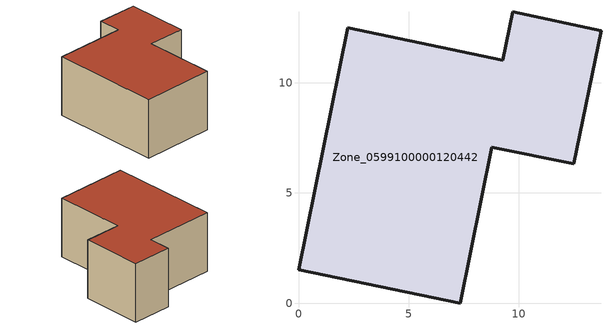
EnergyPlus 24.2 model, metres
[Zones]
Zone_0599100000120442
 floor ground (C_G): 13.73,12.36 12.49,6.32 8.78,7.08 7.34,0 0,1.51 2.24,12.5 9.27,11.03 9.72,13.22 z0
 wall outside (C_F): 12.49,6.32 13.73,12.36 9.72,13.22 9.27,11.03 2.24,12.5 0,1.51 7.34,0 8.78,7.08 12.49,6.32 z0:6.08
 roof outside (C_R): 0,1.51 7.34,0 8.78,7.08 12.49,6.32 13.73,12.36 9.72,13.22 9.27,11.03 2.24,12.5 z6.08
[BUILDING]
Pand.0599100000120442: North Axis=0; Terrain=City; Loads Convergence Tolerance Value=0.04; Temperature Convergence Tolerance Value=0.4; Solar Distribution=FullExterior; Maximum Number of Warmup Days=25; Minimum Number of Warmup Days=1
[Site:Location]
Rotterdam.The.Hague.AP_ZH_NLD Design_Conditions: Latitude=51.96; Longitude=4.45; Time Zone=1; Elevation=-4.5
[SITE:GROUNDTEMPERATURE:BUILDINGSURFACE]
18, 18, 18, 18, 18, 18, 18, 18, 18, 18, 18, 18
[MATERIAL] Thermal Absorptance=0.9; Solar Absorptance=0.7; Visible Absorptance=0.7
Name | Roughness | Thickness | Conductivity | Density | Specific Heat
G.D.1992-2005 | MediumSmooth | 0.15 | 0.06 | 540 | 1210
F.D.1992-2005 | Rough | 0.3 | 0.12 | 1920 | 840
R.D.1992-2005 | MediumRough | 0.2 | 0.08 | 1500 | 1000
[CONSTRUCTION]
C_G: G.D.1992-2005
C_F: F.D.1992-2005
C_R: R.D.1992-2005
[ZONE]
Zone_0599100000120442: Type=1; Multiplier=1; Ceiling Height=Autocalculate; Volume=Autocalculate; Floor Area=autocalculate; Part of Total Floor Area=Yes
[ZONEINFILTRATION:DESIGNFLOWRATE]
Infil_Zone_0599100000120442: Zone or ZoneList or Space or SpaceList=Zone_0599100000120442; Schedule=AlwaysOn; Design Flow Rate Calculation Method=Flow/Area; Flow Rate per Floor Area=0.0021; Constant Term Coefficient=1; Temperature Term Coefficient=0; Velocity Term Coefficient=0; Velocity Squared Term Coefficient=0
[HVACTEMPLATE:ZONE:IDEALLOADSAIRSYSTEM]
Zone_0599100000120442: Maximum Heating Supply Air Temperature=50; Minimum Cooling Supply Air Temperature=13; Maximum Heating Supply Air Humidity Ratio=0.0156; Minimum Cooling Supply Air Humidity Ratio=0.0077; Heating Limit=NoLimit; Cooling Limit=NoLimit; Dehumidification Control Type=ConstantSensibleHeatRatio; Cooling Sensible Heat Ratio=0.7; Dehumidification Setpoint=60; Humidification Control Type=None; Humidification Setpoint=30; Outdoor Air Method=None; Outdoor Air Flow Rate per Person=0.00944; Outdoor Air Flow Rate per Zone Floor Area=0; Outdoor Air Flow Rate per Zone=0; Demand Controlled Ventilation Type=None; Outdoor Air Economizer Type=NoEconomizer; Heat Recovery Type=None; Sensible Heat Recovery Effectiveness=0.7; Latent Heat Recovery Effectiveness=0.65
[ZONECONTROL:THERMOSTAT]
ThermostatControl_Zone_0599100000120442: Zone or ZoneList=Zone_0599100000120442; Control Type Schedule=DualSetpointControlType; Control 1=Thermostat_Zone_0599100000120442; Temperature Difference Between Cutout And Setpoint=0
[THERMOSTATSETPOINT:DUALSETPOINT]
Thermostat_Zone_0599100000120442: Heating Setpoint Temperature Schedule=HeatingSetpoint_Zone_0599100000120442; Cooling Setpoint Temperature Schedule=CoolingSetpoint_Zone_0599100000120442
[SCHEDULE:COMPACT]
HeatingSetpoint_Zone_0599100000120442: Through: 12/31, For: AllDays, Until: 24:00, 21
CoolingSetpoint_Zone_0599100000120442: Through: 12/31, For: AllDays, Until: 24:00, 24
DualSetpointControlType: Through: 12/31, For: AllDays, Until: 24:00, 4
AlwaysOn: Through: 12/31, For: AllDays, Until: 24:00, 1
